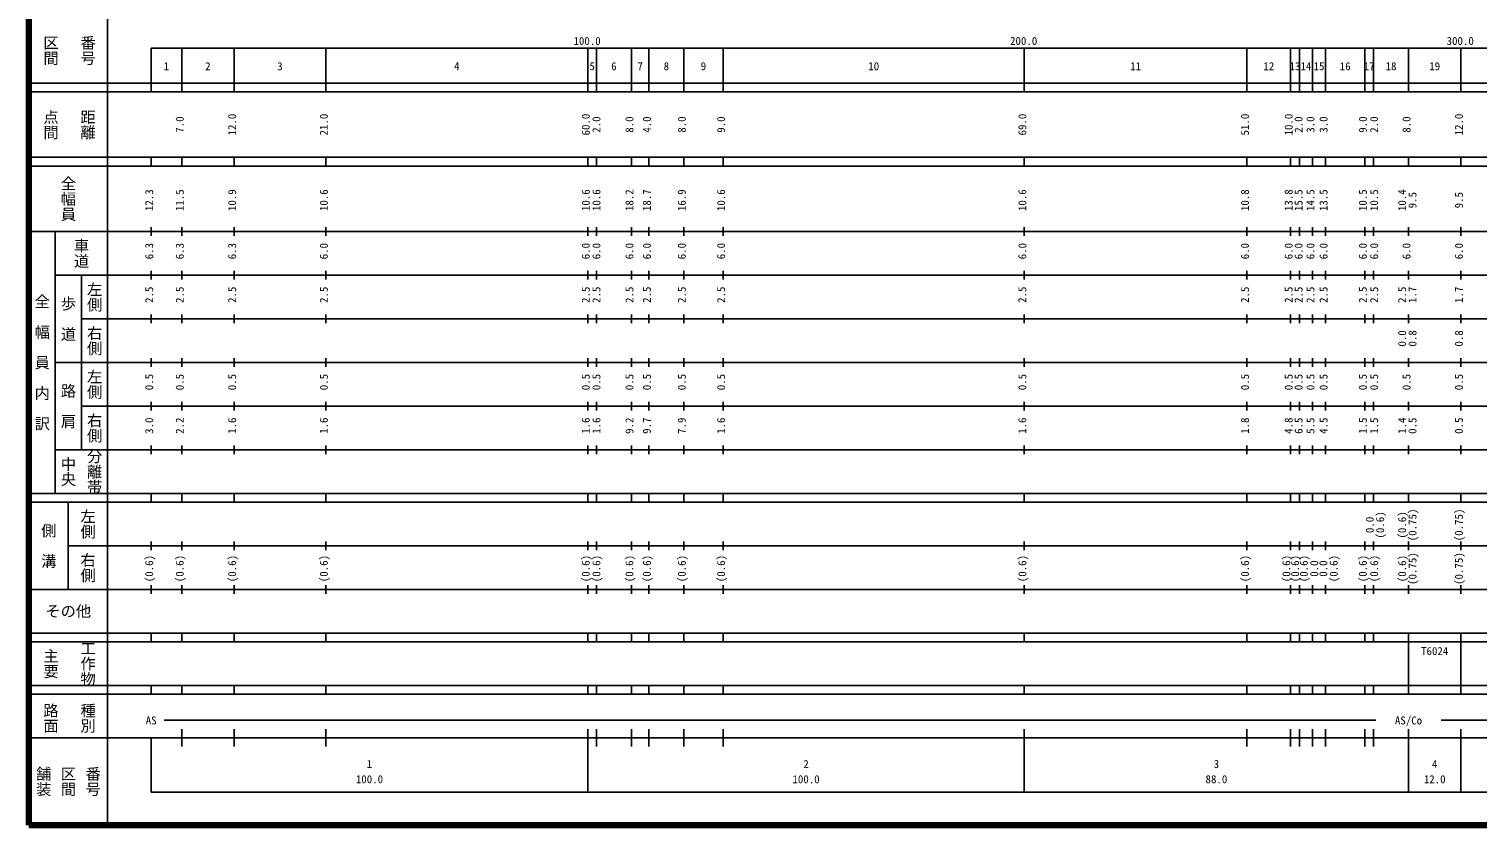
# Model space of a CAD drawing. Units: millimetres on the paper, enlarged 1000 times. Extents: x 40000 to 680000, y 20000 to 380000.
# Drawn here: x 40000 to 371697, y 20000 to 202409 of the extents above; entities that cross this region are included whole.
import ezdxf
from ezdxf.enums import TextEntityAlignment as Align

# ---------------------------------------------------------------- set-up
doc = ezdxf.new("R2010")
doc.units = ezdxf.units.MM
doc.header["$LTSCALE"] = 1000
doc.layers.add('M-TTL', color=2, linetype='Continuous', lineweight=140)
doc.layers.add('M-TTL-BAND', color=7, linetype='Continuous', lineweight=25)
doc.styles.add('@ＭＳ ゴシック', font='')
doc.styles.add('ＭＳ ゴシック', font='')
doc.styles.get('@ＭＳ ゴシック').set_extended_font_data('@MS Gothic')
doc.styles.get('ＭＳ ゴシック').set_extended_font_data('MS Gothic')

msp = doc.modelspace()

# ---------------------------------------------------------------- linework, layer by layer
at = {"layer": 'M-TTL'}
for p, q in [((40000, 380000), (40000, 20000)), ((40000, 20000), (680000, 20000))]:
    msp.add_line(p, q, dxfattribs=at)
at = {"layer": 'M-TTL-BAND'}
for p, q in [((58000, 370000), (58000, 20000)), ((68000, 198000), (579000, 198000)), ((68000, 198000), (68000, 188000)), ((75000, 188000), (75000, 198000)), ((87000, 188000), (87000, 198000)), ((108000, 188000), (108000, 198000)), ((168000, 188000), (168000, 198000)), ((170000, 188000), (170000, 198000)), ((178000, 188000), (178000, 198000)), ((182000, 188000), (182000, 198000)), ((190000, 188000), (190000, 198000)), ((199000, 188000), (199000, 198000)), ((268000, 188000), (268000, 198000)), ((319000, 188000), (319000, 198000)), ((329000, 188000), (329000, 198000)), ((331000, 188000), (331000, 198000)), ((334000, 188000), (334000, 198000)), ((337000, 188000), (337000, 198000)), ((346000, 188000), (346000, 198000)), ((348000, 188000), (348000, 198000)), ((356000, 188000), (356000, 198000)), ((368000, 188000), (368000, 198000)), ((40000, 190000), (579000, 190000)), ((40000, 188000), (579000, 188000)), ((40000, 173000), (579000, 173000)), ((68000, 171000), (68000, 173000)), ((75000, 171000), (75000, 173000)), ((87000, 171000), (87000, 173000)), ((108000, 171000), (108000, 173000)), ((168000, 171000), (168000, 173000)), ((170000, 171000), (170000, 173000)), ((178000, 171000), (178000, 173000)), ((182000, 171000), (182000, 173000)), ((190000, 171000), (190000, 173000)), ((199000, 171000), (199000, 173000)), ((268000, 171000), (268000, 173000)), ((319000, 171000), (319000, 173000)), ((329000, 171000), (329000, 173000)), ((331000, 171000), (331000, 173000)), ((334000, 171000), (334000, 173000)), ((337000, 171000), (337000, 173000)), ((346000, 171000), (346000, 173000)), ((348000, 171000), (348000, 173000)), ((356000, 171000), (356000, 173000)), ((368000, 171000), (368000, 173000)), ((40000, 171000), (579000, 171000)), ((40000, 156000), (579000, 156000)), ((46000, 96000), (46000, 156000)), ((68000, 155000), (68000, 157000)), ((75000, 155000), (75000, 157000)), ((87000, 155000), (87000, 157000)), ((108000, 155000), (108000, 157000)), ((168000, 155000), (168000, 157000)), ((170000, 155000), (170000, 157000)), ((178000, 155000), (178000, 157000)), ((182000, 155000), (182000, 157000)), ((190000, 155000), (190000, 157000)), ((199000, 155000), (199000, 157000)), ((268000, 155000), (268000, 157000)), ((319000, 155000), (319000, 157000)), ((329000, 155000), (329000, 157000)), ((331000, 155000), (331000, 157000)), ((334000, 155000), (334000, 157000)), ((337000, 155000), (337000, 157000)), ((346000, 155000), (346000, 157000)), ((348000, 155000), (348000, 157000)), ((356000, 155000), (356000, 157000)), ((368000, 155000), (368000, 157000)), ((46000, 146000), (579000, 146000)), ((52000, 146000), (52000, 106000)), ((68000, 145000), (68000, 147000)), ((75000, 145000), (75000, 147000)), ((87000, 145000), (87000, 147000)), ((108000, 145000), (108000, 147000)), ((168000, 145000), (168000, 147000)), ((170000, 145000), (170000, 147000)), ((178000, 145000), (178000, 147000)), ((182000, 145000), (182000, 147000)), ((190000, 145000), (190000, 147000)), ((199000, 145000), (199000, 147000)), ((268000, 145000), (268000, 147000)), ((319000, 145000), (319000, 147000)), ((329000, 145000), (329000, 147000)), ((331000, 145000), (331000, 147000)), ((334000, 145000), (334000, 147000)), ((337000, 145000), (337000, 147000)), ((346000, 145000), (346000, 147000)), ((348000, 145000), (348000, 147000)), ((356000, 145000), (356000, 147000)), ((368000, 145000), (368000, 147000)), ((52000, 136000), (579000, 136000)), ((68000, 135000), (68000, 137000)), ((75000, 135000), (75000, 137000)), ((87000, 135000), (87000, 137000)), ((108000, 135000), (108000, 137000)), ((168000, 135000), (168000, 137000)), ((170000, 135000), (170000, 137000)), ((178000, 135000), (178000, 137000)), ((182000, 135000), (182000, 137000)), ((190000, 135000), (190000, 137000)), ((199000, 135000), (199000, 137000)), ((268000, 135000), (268000, 137000)), ((319000, 135000), (319000, 137000)), ((329000, 135000), (329000, 137000)), ((331000, 135000), (331000, 137000)), ((334000, 135000), (334000, 137000)), ((337000, 135000), (337000, 137000)), ((346000, 135000), (346000, 137000)), ((348000, 135000), (348000, 137000)), ((356000, 135000), (356000, 137000)), ((368000, 135000), (368000, 137000)), ((68000, 125000), (68000, 127000)), ((75000, 125000), (75000, 127000)), ((87000, 125000), (87000, 127000)), ((108000, 125000), (108000, 127000)), ((168000, 125000), (168000, 127000)), ((170000, 125000), (170000, 127000)), ((178000, 125000), (178000, 127000)), ((182000, 125000), (182000, 127000)), ((190000, 125000), (190000, 127000)), ((199000, 125000), (199000, 127000)), ((268000, 125000), (268000, 127000)), ((319000, 125000), (319000, 127000)), ((329000, 125000), (329000, 127000)), ((331000, 125000), (331000, 127000)), ((334000, 125000), (334000, 127000)), ((337000, 125000), (337000, 127000)), ((346000, 125000), (346000, 127000)), ((348000, 125000), (348000, 127000)), ((356000, 125000), (356000, 127000)), ((368000, 125000), (368000, 127000)), ((46000, 126000), (579000, 126000)), ((68000, 115000), (68000, 117000)), ((75000, 115000), (75000, 117000)), ((87000, 115000), (87000, 117000)), ((108000, 115000), (108000, 117000)), ((168000, 115000), (168000, 117000)), ((170000, 115000), (170000, 117000)), ((178000, 115000), (178000, 117000)), ((182000, 115000), (182000, 117000)), ((190000, 115000), (190000, 117000)), ((199000, 115000), (199000, 117000)), ((268000, 115000), (268000, 117000)), ((319000, 115000), (319000, 117000)), ((329000, 115000), (329000, 117000)), ((331000, 115000), (331000, 117000)), ((334000, 115000), (334000, 117000)), ((337000, 115000), (337000, 117000)), ((346000, 115000), (346000, 117000)), ((348000, 115000), (348000, 117000)), ((356000, 115000), (356000, 117000)), ((368000, 115000), (368000, 117000)), ((52000, 116000), (579000, 116000)), ((68000, 105000), (68000, 107000)), ((75000, 105000), (75000, 107000)), ((87000, 105000), (87000, 107000)), ((108000, 105000), (108000, 107000)), ((168000, 105000), (168000, 107000)), ((170000, 105000), (170000, 107000)), ((178000, 105000), (178000, 107000)), ((182000, 105000), (182000, 107000)), ((190000, 105000), (190000, 107000)), ((199000, 105000), (199000, 107000)), ((268000, 105000), (268000, 107000)), ((319000, 105000), (319000, 107000)), ((329000, 105000), (329000, 107000)), ((331000, 105000), (331000, 107000)), ((334000, 105000), (334000, 107000)), ((337000, 105000), (337000, 107000)), ((346000, 105000), (346000, 107000)), ((348000, 105000), (348000, 107000)), ((356000, 105000), (356000, 107000)), ((368000, 105000), (368000, 107000)), ((46000, 106000), (579000, 106000)), ((40000, 96000), (579000, 96000)), ((40000, 94000), (579000, 94000)), ((49000, 94000), (49000, 74000)), ((68000, 94000), (68000, 96000)), ((75000, 94000), (75000, 96000)), ((87000, 94000), (87000, 96000)), ((108000, 94000), (108000, 96000)), ((168000, 94000), (168000, 96000)), ((170000, 94000), (170000, 96000)), ((178000, 94000), (178000, 96000)), ((182000, 94000), (182000, 96000)), ((190000, 94000), (190000, 96000)), ((199000, 94000), (199000, 96000)), ((268000, 94000), (268000, 96000)), ((319000, 94000), (319000, 96000)), ((329000, 94000), (329000, 96000)), ((331000, 94000), (331000, 96000)), ((334000, 94000), (334000, 96000)), ((337000, 94000), (337000, 96000)), ((346000, 94000), (346000, 96000)), ((348000, 94000), (348000, 96000)), ((356000, 94000), (356000, 96000)), ((368000, 94000), (368000, 96000)), ((49000, 84000), (579000, 84000)), ((68000, 83000), (68000, 85000)), ((75000, 83000), (75000, 85000)), ((87000, 83000), (87000, 85000)), ((108000, 83000), (108000, 85000)), ((168000, 83000), (168000, 85000)), ((170000, 83000), (170000, 85000)), ((178000, 83000), (178000, 85000)), ((182000, 83000), (182000, 85000)), ((190000, 83000), (190000, 85000)), ((199000, 83000), (199000, 85000)), ((268000, 83000), (268000, 85000)), ((319000, 83000), (319000, 85000)), ((329000, 83000), (329000, 85000)), ((331000, 83000), (331000, 85000)), ((334000, 83000), (334000, 85000)), ((337000, 83000), (337000, 85000)), ((346000, 83000), (346000, 85000)), ((348000, 83000), (348000, 85000)), ((356000, 83000), (356000, 85000)), ((368000, 83000), (368000, 85000)), ((40000, 74000), (579000, 74000)), ((68000, 73000), (68000, 75000)), ((75000, 73000), (75000, 75000)), ((87000, 73000), (87000, 75000)), ((108000, 73000), (108000, 75000)), ((168000, 73000), (168000, 75000)), ((170000, 73000), (170000, 75000)), ((178000, 73000), (178000, 75000)), ((182000, 73000), (182000, 75000)), ((190000, 73000), (190000, 75000)), ((199000, 73000), (199000, 75000)), ((268000, 73000), (268000, 75000)), ((319000, 73000), (319000, 75000)), ((329000, 73000), (329000, 75000)), ((331000, 73000), (331000, 75000)), ((334000, 73000), (334000, 75000)), ((337000, 73000), (337000, 75000)), ((346000, 73000), (346000, 75000)), ((348000, 73000), (348000, 75000)), ((356000, 73000), (356000, 75000)), ((368000, 73000), (368000, 75000)), ((40000, 64000), (579000, 64000)), ((68000, 62000), (68000, 64000)), ((75000, 62000), (75000, 64000)), ((87000, 62000), (87000, 64000)), ((108000, 62000), (108000, 64000)), ((168000, 62000), (168000, 64000)), ((170000, 62000), (170000, 64000)), ((178000, 62000), (178000, 64000)), ((182000, 62000), (182000, 64000)), ((190000, 62000), (190000, 64000)), ((199000, 62000), (199000, 64000)), ((268000, 62000), (268000, 64000)), ((319000, 62000), (319000, 64000)), ((329000, 62000), (329000, 64000)), ((331000, 62000), (331000, 64000)), ((334000, 62000), (334000, 64000)), ((337000, 62000), (337000, 64000)), ((346000, 62000), (346000, 64000)), ((348000, 62000), (348000, 64000)), ((356000, 62000), (356000, 64000)), ((368000, 62000), (368000, 64000)), ((40000, 62000), (579000, 62000)), ((356000, 52000), (356000, 62000)), ((368000, 52000), (368000, 62000)), ((368000, 52000), (368000, 62000)), ((40000, 52000), (579000, 52000)), ((40000, 50000), (579000, 50000)), ((68000, 50000), (68000, 52000)), ((75000, 50000), (75000, 52000)), ((87000, 50000), (87000, 52000)), ((108000, 50000), (108000, 52000)), ((168000, 50000), (168000, 52000)), ((170000, 50000), (170000, 52000)), ((178000, 50000), (178000, 52000)), ((182000, 50000), (182000, 52000)), ((190000, 50000), (190000, 52000)), ((199000, 50000), (199000, 52000)), ((268000, 50000), (268000, 52000)), ((319000, 50000), (319000, 52000)), ((329000, 50000), (329000, 52000)), ((331000, 50000), (331000, 52000)), ((334000, 50000), (334000, 52000)), ((337000, 50000), (337000, 52000)), ((346000, 50000), (346000, 52000)), ((348000, 50000), (348000, 52000)), ((356000, 50000), (356000, 52000)), ((368000, 50000), (368000, 52000)), ((71000, 44000), (348500, 44000)), ((363500, 44000), (565000, 44000)), ((40000, 40000), (579000, 40000)), ((68000, 40000), (68000, 27500)), ((75000, 38000), (75000, 42000)), ((87000, 38000), (87000, 42000)), ((108000, 38000), (108000, 42000)), ((168000, 27500), (168000, 42000)), ((170000, 38000), (170000, 42000)), ((178000, 38000), (178000, 42000)), ((182000, 38000), (182000, 42000)), ((190000, 38000), (190000, 42000)), ((199000, 38000), (199000, 42000)), ((268000, 27500), (268000, 42000)), ((319000, 38000), (319000, 42000)), ((329000, 38000), (329000, 42000)), ((331000, 38000), (331000, 42000)), ((334000, 38000), (334000, 42000)), ((337000, 38000), (337000, 42000)), ((346000, 38000), (346000, 42000)), ((348000, 38000), (348000, 42000)), ((356000, 27500), (356000, 42000)), ((368000, 27500), (368000, 42000)), ((68000, 27500), (579000, 27500))]:
    msp.add_line(p, q, dxfattribs=at)

# ---------------------------------------------------------------- texts
at = {"layer": 'M-TTL-BAND', "style": '@ＭＳ ゴシック'}
for s, p in [('区間', (45000, 197500)), ('番号', (53500, 197500)), ('点間', (45000, 180500)), ('距離', (53500, 180500)), ('全幅員', (49000, 163500)), ('車道', (52000, 151000)), ('左側', (55000, 141000)), ('全\u3000幅\u3000員\u3000内\u3000訳', (43000, 126000)), ('歩\u3000道', (49000, 136000)), ('右側', (55000, 131000)), ('左側', (55000, 121000)), ('路\u3000肩', (49000, 116000)), ('右側', (55000, 111000)), ('中央', (49000, 101000)), ('分離帯', (55000, 101000)), ('左側', (53500, 89000)), ('側\u3000溝', (44500, 84000)), ('右側', (53500, 79000)), ('主要', (45000, 57000)), ('工作物', (53500, 57000)), ('路面', (45000, 44500)), ('種別', (53500, 44500)), ('舗装', (43333, 30000)), ('番号', (54667, 30000)), ('区間', (49000, 30000))]:
    msp.add_text(s, height=2566, rotation=270, dxfattribs=at).set_placement(p, align=Align.MIDDLE_CENTER)
at = {"layer": 'M-TTL-BAND', "style": 'ＭＳ ゴシック'}
for s, p in [('100.0', (167844, 198195)), ('200.0', (267844, 198195)), ('300.0', (367844, 198195)), ('1', (71500, 192405)), ('2', (81000, 192405)), ('3', (97500, 192405)), ('4', (138000, 192405)), ('5', (169000, 192405)), ('6', (174000, 192405)), ('7', (180000, 192405)), ('8', (186000, 192405)), ('9', (194500, 192405)), ('10', (233500, 192405)), ('11', (293500, 192405)), ('12', (324000, 192405)), ('13', (330000, 192405)), ('14', (332500, 192405)), ('15', (335500, 192405)), ('16', (341500, 192405)), ('17', (347000, 192405)), ('18', (352000, 192405)), ('19', (362000, 192405)), ('AS', (68000, 42500)), ('AS/Co', (356000, 42500)), ('1', (118000, 32523)), ('2', (218000, 32523)), ('3', (312000, 32523)), ('4', (362000, 32523)), ('100.0', (118000, 29033)), ('100.0', (218000, 29033)), ('88.0', (312000, 29033)), ('12.0', (362000, 29033))]:
    msp.add_text(s, height=1833, dxfattribs=at).set_placement(p, align=Align.BOTTOM_CENTER)
for s, p in [('12.0', (88000, 180500)), ('21.0', (109000, 180500)), ('60.0', (169000, 180500)), ('69.0', (269000, 180500)), ('51.0', (320000, 180500)), ('10.0', (330000, 180500)), ('12.0', (369000, 180500)), ('7.0', (76000, 180500)), ('2.0', (171442, 180500)), ('8.0', (179000, 180500)), ('4.0', (183000, 180500)), ('8.0', (191000, 180500)), ('9.0', (200000, 180500)), ('2.0', (332276, 180500)), ('3.0', (335000, 180500)), ('3.0', (338000, 180500)), ('9.0', (347000, 180500)), ('2.0', (349589, 180500)), ('8.0', (357000, 180500)), ('12.3', (69000, 163174)), ('11.5', (76000, 163174)), ('10.9', (88000, 163174)), ('10.6', (109000, 163174)), ('10.6', (169000, 163174)), ('10.6', (171442, 163174)), ('18.2', (179000, 163174)), ('18.7', (183000, 163174)), ('16.9', (191000, 163174)), ('10.6', (200000, 163174)), ('10.6', (269000, 163174)), ('10.8', (320000, 163174)), ('13.8', (330000, 163174)), ('15.5', (332276, 163174)), ('14.5', (335000, 163174)), ('13.5', (338000, 163174)), ('10.5', (347000, 163174)), ('10.5', (349589, 163174)), ('10.4', (356000, 163174)), ('9.5', (358370, 163174)), ('9.5', (369000, 163174)), ('6.3', (69000, 151500)), ('6.3', (76000, 151500)), ('6.3', (88000, 151500)), ('6.0', (109000, 151500)), ('6.0', (169000, 151500)), ('6.0', (171442, 151500)), ('6.0', (179000, 151500)), ('6.0', (183000, 151500)), ('6.0', (191000, 151500)), ('6.0', (200000, 151500)), ('6.0', (269000, 151500)), ('6.0', (320000, 151500)), ('6.0', (330000, 151500)), ('6.0', (332276, 151500)), ('6.0', (335000, 151500)), ('6.0', (338000, 151500)), ('6.0', (347000, 151500)), ('6.0', (349589, 151500)), ('6.0', (357000, 151500)), ('6.0', (369000, 151500)), ('2.5', (69000, 141500)), ('2.5', (76000, 141500)), ('2.5', (88000, 141500)), ('2.5', (109000, 141500)), ('2.5', (169000, 141500)), ('2.5', (171442, 141500)), ('2.5', (179000, 141500)), ('2.5', (183000, 141500)), ('2.5', (191000, 141500)), ('2.5', (200000, 141500)), ('2.5', (269000, 141500)), ('2.5', (320000, 141500)), ('2.5', (330000, 141500)), ('2.5', (332276, 141500)), ('2.5', (335000, 141500)), ('2.5', (338000, 141500)), ('2.5', (347000, 141500)), ('2.5', (349589, 141500)), ('2.5', (356000, 141500)), ('1.7', (358370, 141500)), ('1.7', (369000, 141500)), ('0.0', (356000, 131500)), ('0.8', (358370, 131500)), ('0.8', (369000, 131500)), ('0.5', (69000, 121500)), ('0.5', (76000, 121500)), ('0.5', (88000, 121500)), ('0.5', (109000, 121500)), ('0.5', (169000, 121500)), ('0.5', (171442, 121500)), ('0.5', (179000, 121500)), ('0.5', (183000, 121500)), ('0.5', (191000, 121500)), ('0.5', (200000, 121500)), ('0.5', (269000, 121500)), ('0.5', (320000, 121500)), ('0.5', (330000, 121500)), ('0.5', (332276, 121500)), ('0.5', (335000, 121500)), ('0.5', (338000, 121500)), ('0.5', (347000, 121500)), ('0.5', (349589, 121500)), ('0.5', (357000, 121500)), ('0.5', (369000, 121500)), ('3.0', (69000, 111500)), ('2.2', (76000, 111500)), ('1.6', (88000, 111500)), ('1.6', (109000, 111500)), ('1.6', (169000, 111500)), ('1.6', (171442, 111500)), ('9.2', (179000, 111500)), ('9.7', (183000, 111500)), ('7.9', (191000, 111500)), ('1.6', (200000, 111500)), ('1.6', (269000, 111500)), ('1.8', (320000, 111500)), ('4.8', (330000, 111500)), ('6.5', (332276, 111500)), ('5.5', (335000, 111500)), ('4.5', (338000, 111500)), ('1.5', (347000, 111500)), ('1.5', (349589, 111500)), ('1.4', (356000, 111500)), ('0.5', (358370, 111500)), ('0.5', (369000, 111500)), ('0.0', (348589, 88764)), ('(0.6)', (350959, 88764)), ('(0.6)', (356000, 88764)), ('(0.75)', (358370, 88764)), ('(0.75)', (369000, 88764)), ('(0.6)', (69000, 78764)), ('(0.6)', (76000, 78764)), ('(0.6)', (88000, 78764)), ('(0.6)', (109000, 78764)), ('(0.6)', (169000, 78764)), ('(0.6)', (171442, 78764)), ('(0.6)', (179000, 78764)), ('(0.6)', (183000, 78764)), ('(0.6)', (191000, 78764)), ('(0.6)', (200000, 78764)), ('(0.6)', (269000, 78764)), ('(0.6)', (320000, 78764)), ('(0.6)', (329481, 78764)), ('(0.6)', (331481, 78764)), ('(0.6)', (333481, 78764)), ('0.0', (335851, 78764)), ('0.0', (337943, 78764)), ('(0.6)', (340313, 78764)), ('(0.6)', (347000, 78764)), ('(0.6)', (349589, 78764)), ('(0.6)', (356000, 78764)), ('(0.75)', (358370, 78764)), ('(0.75)', (369000, 78764))]:
    msp.add_text(s, height=1833, rotation=90, dxfattribs=at).set_placement(p, align=Align.BOTTOM_CENTER)
msp.add_text('その他', height=2566, dxfattribs=at).set_placement((49000, 69000), align=Align.MIDDLE_CENTER)
msp.add_text('T6024', height=1833, dxfattribs=at).set_placement((358875, 58405), align=Align.BOTTOM_LEFT)

doc.saveas('drawing.dxf')
